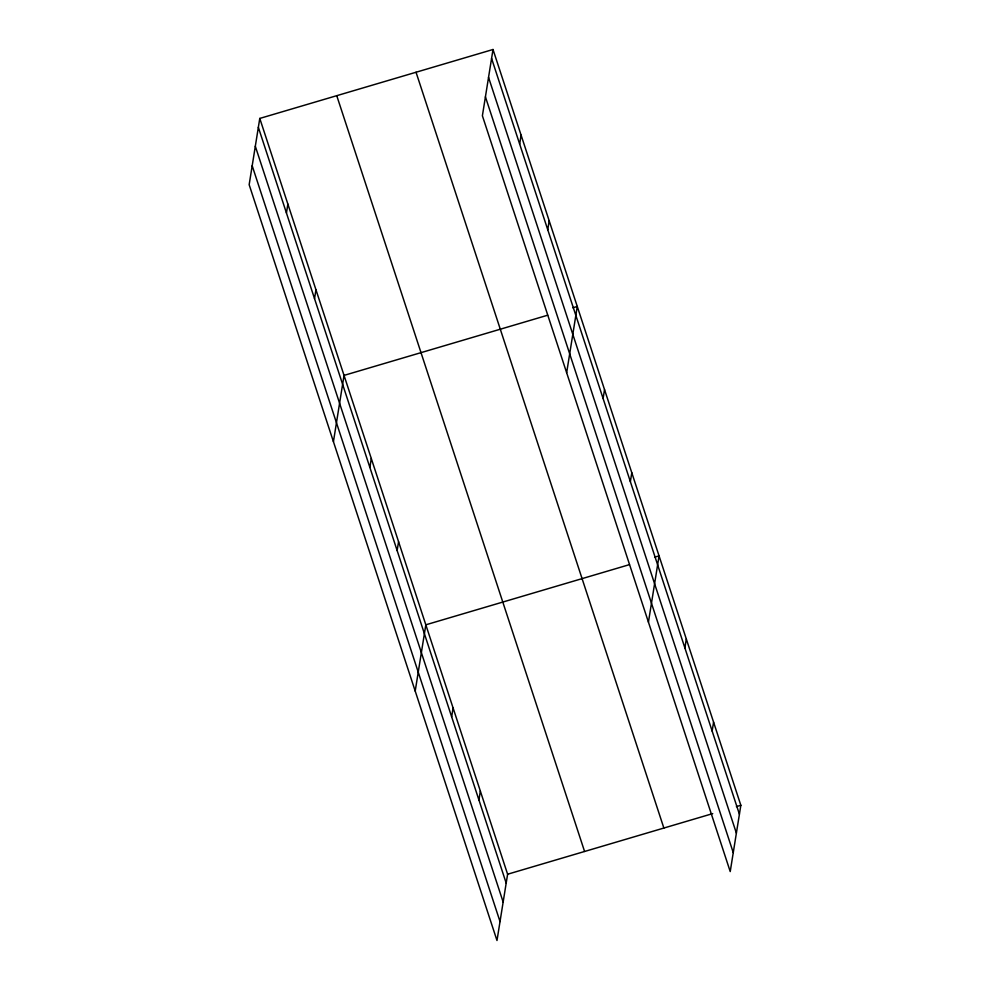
<?xml version="1.0" encoding="UTF-8"?>
<svg xmlns="http://www.w3.org/2000/svg" width="990" height="990" viewBox="0 0 990 990"><rect width="100%" height="100%" fill="white"/><g stroke="black" fill="none" stroke-linecap="round" stroke-linejoin="round"><path stroke-width="1.49" d="M259.776 118.429L249.158 184.697L496.992 940.5L507.61 874.232L259.776 118.429L493.008 49.5L740.842 805.303L730.224 871.571L482.39 115.768L493.008 49.5M286.444 212.974L287.867 204.088M314.535 298.634L315.959 289.736M333.432 441.676L344.037 375.396L547.668 315.216M369.876 467.429L371.3 458.531M397.139 550.564L398.562 541.679M415.206 691.082L425.824 624.814L629.454 564.634M519.663 144.057L521.087 135.16M451.663 716.847L453.086 707.949M547.755 229.705L549.178 220.82M478.925 799.982L480.348 791.084M566.651 372.747L577.269 306.467L572.826 307.779M603.108 398.512L604.531 389.614M630.37 481.647L631.793 472.75M648.438 622.166L659.055 555.885L654.613 557.197M684.894 647.918L686.318 639.02M712.144 731.053L713.58 722.168M507.61 874.232L712.713 813.607M736.399 806.615L740.842 805.303M491.572 58.398L739.406 814.201M488.54 77.331L736.374 833.135M485.422 96.834L733.256 852.638M416.035 72.245L663.869 828.048M336.749 95.683L584.583 851.474M258.353 127.326L506.187 883.117M255.321 146.26L503.155 902.051M252.19 165.763L500.024 921.566"/></g></svg>
